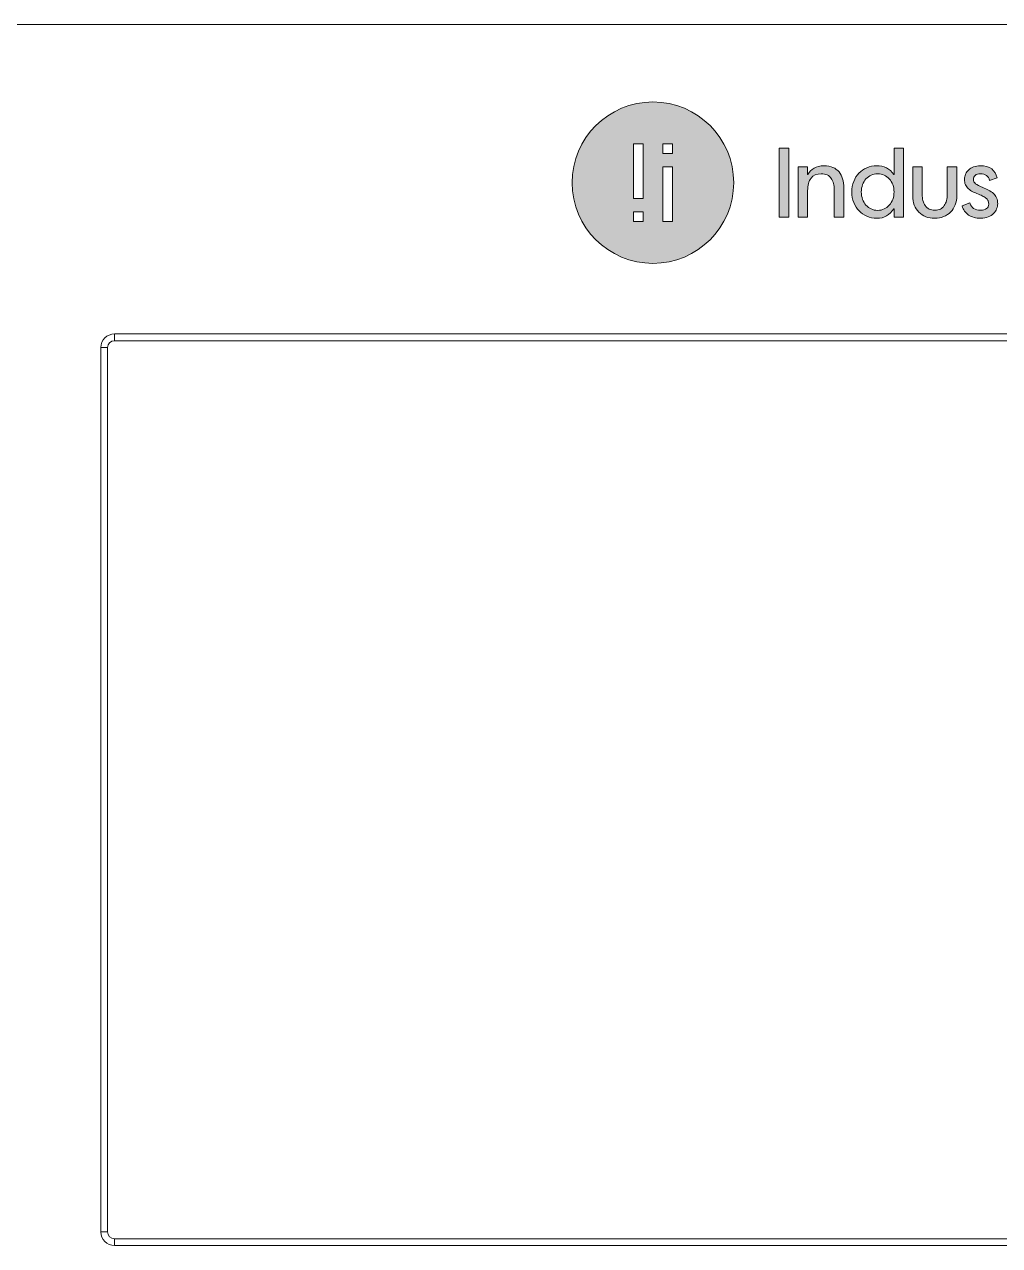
# Model space of a CAD drawing. Header units: millimetres. Extents: x -10 to 46, y -18 to 125.
# Drawn here: x 12.51 to 18.84, y 109.46 to 117.39 of the extents above; entities that cross this region are included whole.
import ezdxf

# ---------------------------------------------------------------- set-up
doc = ezdxf.new("R2010")
doc.units = ezdxf.units.MM
for name, color, linetype in [('4203-16564_0', 7, 'Continuous'), ('ACOT', 7, 'Continuous'), ('Capa 1', 7, 'Continuous')]:
    doc.layers.add(name, color=color, linetype=linetype)

msp = doc.modelspace()

# ---------------------------------------------------------------- hatches: boundary and pattern name
at = {"linetype": 'ByBlock', "lineweight": 18}
h = msp.add_hatch(color=0, dxfattribs=at)
h.dxf.hatch_style = 1
edge = h.paths.add_edge_path()
edge.add_spline(control_points=[(17.5936, 116.2544), (17.5936, 116.2847), (17.5936, 116.309), (17.5936, 116.309), (17.5936, 116.3435), (17.6009, 116.3704), (17.6156, 116.3897)], knot_values=[17, 17, 17, 17, 17.375023, 17.375023, 17.375023, 18.375023, 18.375023, 18.375023, 18.375023], degree=3, periodic=0)
edge.add_spline(control_points=[(17.6156, 116.3897), (17.6304, 116.4091), (17.6524, 116.4187), (17.682, 116.4187)], knot_values=[16, 16, 16, 16, 17, 17, 17, 17], degree=3, periodic=0)
edge.add_spline(control_points=[(17.682, 116.4187), (17.6974, 116.4187), (17.7104, 116.416), (17.7209, 116.4107)], knot_values=[15, 15, 15, 15, 16, 16, 16, 16], degree=3, periodic=0)
edge.add_spline(control_points=[(17.7209, 116.4107), (17.7316, 116.4052), (17.7402, 116.3978), (17.7468, 116.3884)], knot_values=[14, 14, 14, 14, 15, 15, 15, 15], degree=3, periodic=0)
edge.add_spline(control_points=[(17.7468, 116.3884), (17.7535, 116.3791), (17.7583, 116.3682), (17.7615, 116.3557)], knot_values=[13, 13, 13, 13, 14, 14, 14, 14], degree=3, periodic=0)
edge.add_spline(control_points=[(17.7615, 116.3557), (17.7645, 116.3434), (17.7661, 116.3299), (17.7661, 116.3159)], knot_values=[12, 12, 12, 12, 13, 13, 13, 13], degree=3, periodic=0)
edge.add_spline(control_points=[(17.7661, 116.3159), (17.7661, 116.3159), (17.7661, 116.1365), (17.7661, 116.1365), (17.7661, 116.1365), (17.7661, 116.1365), (17.7661, 116.1365)], knot_values=[10.99999, 10.99999, 10.99999, 10.99999, 11.99999, 11.99999, 11.99999, 12, 12, 12, 12], degree=3, periodic=0)
edge.add_spline(control_points=[(17.7661, 116.1365), (17.7661, 116.1365), (17.8278, 116.1365), (17.8278, 116.1365)], knot_values=[10.00001, 10.00001, 10.00001, 10.00001, 10.99999, 10.99999, 10.99999, 10.99999], degree=3, periodic=0)
edge.add_spline(control_points=[(17.8278, 116.1365), (17.8278, 116.1365), (17.8278, 116.3284), (17.8278, 116.3284)], knot_values=[9.00001, 9.00001, 9.00001, 9.00001, 9.99999, 9.99999, 9.99999, 9.99999], degree=3, periodic=0)
edge.add_spline(control_points=[(17.8278, 116.3284), (17.8278, 116.3487), (17.8253, 116.3676), (17.8203, 116.385)], knot_values=[8, 8, 8, 8, 9, 9, 9, 9], degree=3, periodic=0)
edge.add_spline(control_points=[(17.8203, 116.385), (17.8153, 116.4024), (17.8076, 116.4175), (17.7972, 116.4302)], knot_values=[7, 7, 7, 7, 8, 8, 8, 8], degree=3, periodic=0)
edge.add_spline(control_points=[(17.7972, 116.4302), (17.7869, 116.4429), (17.7737, 116.4527), (17.7577, 116.4598)], knot_values=[6, 6, 6, 6, 7, 7, 7, 7], degree=3, periodic=0)
edge.add_spline(control_points=[(17.7577, 116.4598), (17.7416, 116.4668), (17.7228, 116.4705), (17.7013, 116.4705)], knot_values=[5, 5, 5, 5, 6, 6, 6, 6], degree=3, periodic=0)
edge.add_spline(control_points=[(17.7013, 116.4705), (17.6747, 116.4705), (17.6529, 116.4654), (17.6358, 116.4555)], knot_values=[4, 4, 4, 4, 5, 5, 5, 5], degree=3, periodic=0)
edge.add_spline(control_points=[(17.6358, 116.4555), (17.6189, 116.4455), (17.6049, 116.4318), (17.5942, 116.4144)], knot_values=[3, 3, 3, 3, 4, 4, 4, 4], degree=3, periodic=0)
edge.add_spline(control_points=[(17.5922, 116.4144), (17.5922, 116.4144), (17.5922, 116.4636), (17.5922, 116.4636), (17.5922, 116.4636), (17.5922, 116.4636), (17.5922, 116.4636)], knot_values=[0.99999, 0.99999, 0.99999, 0.99999, 1.99998, 1.99998, 1.99998, 1.99999, 1.99999, 1.99999, 1.99999], degree=3, periodic=0)
edge.add_spline(control_points=[(17.5922, 116.4636), (17.5922, 116.4636), (17.5317, 116.4636), (17.5317, 116.4636)], knot_values=[0.00001, 0.00001, 0.00001, 0.00001, 0.99999, 0.99999, 0.99999, 0.99999], degree=3, periodic=0)
edge.add_spline(control_points=[(17.5317, 116.4636), (17.5317, 116.4636), (17.5317, 116.4176), (17.5317, 116.3601)], knot_values=[20.624977, 20.624977, 20.624977, 20.624977, 21, 21, 21, 21], degree=3, periodic=0)
edge.add_spline(control_points=[(17.5317, 116.3601), (17.5317, 116.3026), (17.5317, 116.2336), (17.5317, 116.1876)], knot_values=[20.249985, 20.249985, 20.249985, 20.249985, 20.624977, 20.624977, 20.624977, 20.624977], degree=3, periodic=0)
edge.add_spline(control_points=[(17.5317, 116.1876), (17.5317, 116.1761), (17.5317, 116.166), (17.5317, 116.1579)], knot_values=[20.156237, 20.156237, 20.156237, 20.156237, 20.249985, 20.249985, 20.249985, 20.249985], degree=3, periodic=0)
edge.add_spline(control_points=[(17.5317, 116.1579), (17.5317, 116.1498), (17.5317, 116.1437), (17.5317, 116.1401)], knot_values=[20.062489, 20.062489, 20.062489, 20.062489, 20.156237, 20.156237, 20.156237, 20.156237], degree=3, periodic=0)
edge.add_spline(control_points=[(17.5317, 116.1365), (17.5317, 116.1365), (17.5317, 116.1365), (17.5317, 116.1365), (17.5317, 116.1365), (17.5317, 116.1365), (17.5317, 116.1365)], knot_values=[19.998037, 19.998037, 19.998037, 19.998037, 20.000468, 20.000468, 20.000468, 20.002431, 20.002431, 20.002431, 20.002431], degree=3, periodic=0)
edge.add_spline(control_points=[(17.5344, 116.1365), (17.5369, 116.1365), (17.5411, 116.1365), (17.5461, 116.1365)], knot_values=[19.687496, 19.687496, 19.687496, 19.687496, 19.874992, 19.874992, 19.874992, 19.874992], degree=3, periodic=0)
edge.add_spline(control_points=[(17.5461, 116.1365), (17.5511, 116.1365), (17.5569, 116.1365), (17.5626, 116.1365)], knot_values=[19.5, 19.5, 19.5, 19.5, 19.687496, 19.687496, 19.687496, 19.687496], degree=3, periodic=0)
edge.add_spline(control_points=[(17.5626, 116.1365), (17.5684, 116.1365), (17.5742, 116.1365), (17.5792, 116.1365)], knot_values=[19.312504, 19.312504, 19.312504, 19.312504, 19.5, 19.5, 19.5, 19.5], degree=3, periodic=0)
edge.add_spline(control_points=[(17.5792, 116.1365), (17.5842, 116.1365), (17.5884, 116.1365), (17.5909, 116.1365)], knot_values=[19.125007, 19.125007, 19.125007, 19.125007, 19.312504, 19.312504, 19.312504, 19.312504], degree=3, periodic=0)
edge.add_spline(control_points=[(17.5935, 116.1365), (17.5935, 116.1365), (17.5936, 116.1365), (17.5936, 116.1365), (17.5936, 116.1365), (17.5936, 116.1365), (17.5936, 116.1365)], knot_values=[18.999033, 18.999033, 18.999033, 18.999033, 19.003926, 19.003926, 19.003926, 19.004893, 19.004893, 19.004893, 19.004893], degree=3, periodic=0)
edge.add_spline(control_points=[(17.5936, 116.1384), (17.5936, 116.1403), (17.5936, 116.1435), (17.5936, 116.1478)], knot_values=[18.843763, 18.843763, 18.843763, 18.843763, 18.937511, 18.937511, 18.937511, 18.937511], degree=3, periodic=0)
edge.add_spline(control_points=[(17.5936, 116.1478), (17.5936, 116.152), (17.5936, 116.1573), (17.5936, 116.1634)], knot_values=[18.750015, 18.750015, 18.750015, 18.750015, 18.843763, 18.843763, 18.843763, 18.843763], degree=3, periodic=0)
edge.add_spline(control_points=[(17.5936, 116.1634), (17.5936, 116.1877), (17.5936, 116.2241), (17.5936, 116.2544)], knot_values=[18.375023, 18.375023, 18.375023, 18.375023, 18.750015, 18.750015, 18.750015, 18.750015], degree=3, periodic=0)
h = msp.add_hatch(color=0, dxfattribs=at)
h.dxf.hatch_style = 1
edge = h.paths.add_edge_path()
edge.add_spline(control_points=[(18.6111, 116.3825), (18.6111, 116.3688), (18.6133, 116.3571), (18.6178, 116.3474)], knot_values=[11, 11, 11, 11, 12, 12, 12, 12], degree=3, periodic=0)
edge.add_spline(control_points=[(18.6178, 116.3474), (18.6226, 116.3376), (18.6288, 116.329), (18.637, 116.3215)], knot_values=[10, 10, 10, 10, 11, 11, 11, 11], degree=3, periodic=0)
edge.add_spline(control_points=[(18.637, 116.3215), (18.6451, 116.3139), (18.6548, 116.3074), (18.6659, 116.3018)], knot_values=[9, 9, 9, 9, 10, 10, 10, 10], degree=3, periodic=0)
edge.add_spline(control_points=[(18.6659, 116.3018), (18.6771, 116.2963), (18.6892, 116.291), (18.702, 116.286)], knot_values=[8, 8, 8, 8, 9, 9, 9, 9], degree=3, periodic=0)
edge.add_spline(control_points=[(18.702, 116.286), (18.7145, 116.281), (18.7252, 116.2763), (18.7337, 116.2715)], knot_values=[7, 7, 7, 7, 8, 8, 8, 8], degree=3, periodic=0)
edge.add_spline(control_points=[(18.7337, 116.2715), (18.7426, 116.2671), (18.7495, 116.2623), (18.7546, 116.2576)], knot_values=[6, 6, 6, 6, 7, 7, 7, 7], degree=3, periodic=0)
edge.add_spline(control_points=[(18.7546, 116.2576), (18.7598, 116.2528), (18.7637, 116.2476), (18.7658, 116.2417)], knot_values=[5, 5, 5, 5, 6, 6, 6, 6], degree=3, periodic=0)
edge.add_spline(control_points=[(18.7658, 116.2417), (18.7682, 116.2359), (18.7694, 116.2293), (18.7694, 116.2218)], knot_values=[4, 4, 4, 4, 5, 5, 5, 5], degree=3, periodic=0)
edge.add_spline(control_points=[(18.7694, 116.2218), (18.7694, 116.2089), (18.7644, 116.199), (18.7546, 116.1922)], knot_values=[3, 3, 3, 3, 4, 4, 4, 4], degree=3, periodic=0)
edge.add_spline(control_points=[(18.7546, 116.1922), (18.745, 116.1854), (18.7327, 116.1818), (18.7176, 116.1813)], knot_values=[2, 2, 2, 2, 3, 3, 3, 3], degree=3, periodic=0)
edge.add_spline(control_points=[(18.7176, 116.1813), (18.6973, 116.1813), (18.6817, 116.1854), (18.6709, 116.1934)], knot_values=[1, 1, 1, 1, 2, 2, 2, 2], degree=3, periodic=0)
edge.add_spline(control_points=[(18.6709, 116.1934), (18.6601, 116.2015), (18.6517, 116.2133), (18.6459, 116.2287)], knot_values=[0, 0, 0, 0, 1, 1, 1, 1], degree=3, periodic=0)
edge.add_spline(control_points=[(18.6459, 116.2287), (18.6459, 116.2287), (18.5967, 116.2093), (18.5967, 116.2093)], knot_values=[34.00001, 34.00001, 34.00001, 34.00001, 34.99999, 34.99999, 34.99999, 34.99999], degree=3, periodic=0)
edge.add_spline(control_points=[(18.5967, 116.2093), (18.603, 116.1844), (18.6169, 116.1649), (18.6382, 116.1507)], knot_values=[33, 33, 33, 33, 34, 34, 34, 34], degree=3, periodic=0)
edge.add_spline(control_points=[(18.6382, 116.1507), (18.6596, 116.1366), (18.6857, 116.1296), (18.7163, 116.1296)], knot_values=[32, 32, 32, 32, 33, 33, 33, 33], degree=3, periodic=0)
edge.add_spline(control_points=[(18.7163, 116.1296), (18.7351, 116.1296), (18.7513, 116.1325), (18.7653, 116.1383)], knot_values=[31, 31, 31, 31, 32, 32, 32, 32], degree=3, periodic=0)
edge.add_spline(control_points=[(18.7653, 116.1383), (18.7792, 116.1441), (18.7907, 116.1516), (18.7998, 116.1607)], knot_values=[30, 30, 30, 30, 31, 31, 31, 31], degree=3, periodic=0)
edge.add_spline(control_points=[(18.7998, 116.1607), (18.809, 116.1699), (18.8159, 116.1801), (18.8204, 116.1912)], knot_values=[29, 29, 29, 29, 30, 30, 30, 30], degree=3, periodic=0)
edge.add_spline(control_points=[(18.8204, 116.1912), (18.8249, 116.2025), (18.8273, 116.2135), (18.8273, 116.2243)], knot_values=[28, 28, 28, 28, 29, 29, 29, 29], degree=3, periodic=0)
edge.add_spline(control_points=[(18.8273, 116.2243), (18.8273, 116.2393), (18.8247, 116.252), (18.8198, 116.2626)], knot_values=[27, 27, 27, 27, 28, 28, 28, 28], degree=3, periodic=0)
edge.add_spline(control_points=[(18.8198, 116.2626), (18.8148, 116.2733), (18.808, 116.2826), (18.7992, 116.2907)], knot_values=[26, 26, 26, 26, 27, 27, 27, 27], degree=3, periodic=0)
edge.add_spline(control_points=[(18.7992, 116.2907), (18.7904, 116.2988), (18.7803, 116.3058), (18.7684, 116.3119)], knot_values=[25, 25, 25, 25, 26, 26, 26, 26], degree=3, periodic=0)
edge.add_spline(control_points=[(18.7684, 116.3119), (18.7565, 116.3178), (18.7438, 116.3238), (18.7301, 116.3296)], knot_values=[24, 24, 24, 24, 25, 25, 25, 25], degree=3, periodic=0)
edge.add_spline(control_points=[(18.7301, 116.3296), (18.7089, 116.3386), (18.6935, 116.3467), (18.6839, 116.3536)], knot_values=[23, 23, 23, 23, 24, 24, 24, 24], degree=3, periodic=0)
edge.add_spline(control_points=[(18.6839, 116.3536), (18.6744, 116.3605), (18.6695, 116.3703), (18.6695, 116.3831)], knot_values=[22, 22, 22, 22, 23, 23, 23, 23], degree=3, periodic=0)
edge.add_spline(control_points=[(18.6695, 116.3831), (18.6695, 116.3927), (18.6734, 116.401), (18.6812, 116.4081)], knot_values=[21, 21, 21, 21, 22, 22, 22, 22], degree=3, periodic=0)
edge.add_spline(control_points=[(18.6812, 116.4081), (18.6888, 116.4152), (18.7, 116.4186), (18.7145, 116.4186)], knot_values=[20, 20, 20, 20, 21, 21, 21, 21], degree=3, periodic=0)
edge.add_spline(control_points=[(18.7145, 116.4186), (18.747, 116.4186), (18.7668, 116.4042), (18.7743, 116.375)], knot_values=[19, 19, 19, 19, 20, 20, 20, 20], degree=3, periodic=0)
edge.add_spline(control_points=[(18.7743, 116.375), (18.7743, 116.375), (18.8229, 116.3918), (18.8229, 116.3918)], knot_values=[18.00001, 18.00001, 18.00001, 18.00001, 19, 19, 19, 19], degree=3, periodic=0)
edge.add_spline(control_points=[(18.8229, 116.3918), (18.8183, 116.4168), (18.8067, 116.4361), (18.788, 116.4497)], knot_values=[17, 17, 17, 17, 18, 18, 18, 18], degree=3, periodic=0)
edge.add_spline(control_points=[(18.788, 116.4497), (18.7694, 116.4636), (18.7444, 116.4704), (18.7133, 116.4704)], knot_values=[16, 16, 16, 16, 17, 17, 17, 17], degree=3, periodic=0)
edge.add_spline(control_points=[(18.7133, 116.4704), (18.6975, 116.4704), (18.6833, 116.4679), (18.6709, 116.4633)], knot_values=[15, 15, 15, 15, 16, 16, 16, 16], degree=3, periodic=0)
edge.add_spline(control_points=[(18.6709, 116.4633), (18.6584, 116.4585), (18.6477, 116.4521), (18.6388, 116.4443)], knot_values=[14, 14, 14, 14, 15, 15, 15, 15], degree=3, periodic=0)
edge.add_spline(control_points=[(18.6388, 116.4443), (18.6299, 116.4363), (18.623, 116.427), (18.6182, 116.4161)], knot_values=[13, 13, 13, 13, 14, 14, 14, 14], degree=3, periodic=0)
edge.add_spline(control_points=[(18.6182, 116.4161), (18.6135, 116.4054), (18.6111, 116.3942), (18.6111, 116.3825)], knot_values=[12, 12, 12, 12, 13, 13, 13, 13], degree=3, periodic=0)
edge = h.paths.add_edge_path()
edge.add_spline(control_points=[(18.5002, 116.4636), (18.5002, 116.4636), (18.5002, 116.2841), (18.5002, 116.2841)], knot_values=[10.00001, 10.00001, 10.00001, 10.00001, 10.99999, 10.99999, 10.99999, 10.99999], degree=3, periodic=0)
edge.add_spline(control_points=[(18.5002, 116.2841), (18.5002, 116.27), (18.4986, 116.2566), (18.4953, 116.2443)], knot_values=[9, 9, 9, 9, 10, 10, 10, 10], degree=3, periodic=0)
edge.add_spline(control_points=[(18.4953, 116.2443), (18.4919, 116.2317), (18.487, 116.2209), (18.4803, 116.2116)], knot_values=[8, 8, 8, 8, 9, 9, 9, 9], degree=3, periodic=0)
edge.add_spline(control_points=[(18.4803, 116.2116), (18.4736, 116.2021), (18.4653, 116.1947), (18.4551, 116.1894)], knot_values=[7, 7, 7, 7, 8, 8, 8, 8], degree=3, periodic=0)
edge.add_spline(control_points=[(18.4551, 116.1894), (18.4449, 116.1841), (18.4327, 116.1813), (18.4186, 116.1813)], knot_values=[6, 6, 6, 6, 7, 7, 7, 7], degree=3, periodic=0)
edge.add_spline(control_points=[(18.4186, 116.1813), (18.4046, 116.1813), (18.3923, 116.1841), (18.3821, 116.1894)], knot_values=[5, 5, 5, 5, 6, 6, 6, 6], degree=3, periodic=0)
edge.add_spline(control_points=[(18.3821, 116.1894), (18.372, 116.1947), (18.3635, 116.2021), (18.357, 116.2116)], knot_values=[4, 4, 4, 4, 5, 5, 5, 5], degree=3, periodic=0)
edge.add_spline(control_points=[(18.357, 116.2116), (18.3503, 116.2209), (18.3453, 116.2317), (18.342, 116.2443)], knot_values=[3, 3, 3, 3, 4, 4, 4, 4], degree=3, periodic=0)
edge.add_spline(control_points=[(18.342, 116.2443), (18.3386, 116.2566), (18.3371, 116.27), (18.3371, 116.2841)], knot_values=[2, 2, 2, 2, 3, 3, 3, 3], degree=3, periodic=0)
edge.add_spline(control_points=[(18.3371, 116.2841), (18.3371, 116.2841), (18.3371, 116.4636), (18.3371, 116.4636), (18.3371, 116.4636), (18.3371, 116.4636), (18.3371, 116.4636)], knot_values=[0.99999, 0.99999, 0.99999, 0.99999, 1.99999, 1.99999, 1.99999, 2, 2, 2, 2], degree=3, periodic=0)
edge.add_spline(control_points=[(18.3371, 116.4636), (18.3371, 116.4636), (18.2753, 116.4636), (18.2753, 116.4636)], knot_values=[0.00001, 0.00001, 0.00001, 0.00001, 0.99999, 0.99999, 0.99999, 0.99999], degree=3, periodic=0)
edge.add_spline(control_points=[(18.2753, 116.4636), (18.2753, 116.4636), (18.2753, 116.2747), (18.2753, 116.2747)], knot_values=[21.00001, 21.00001, 21.00001, 21.00001, 21.99999, 21.99999, 21.99999, 21.99999], degree=3, periodic=0)
edge.add_spline(control_points=[(18.2753, 116.2747), (18.2753, 116.2526), (18.2789, 116.2329), (18.2858, 116.2152)], knot_values=[20, 20, 20, 20, 21, 21, 21, 21], degree=3, periodic=0)
edge.add_spline(control_points=[(18.2858, 116.2152), (18.293, 116.1975), (18.3028, 116.1823), (18.3155, 116.1694)], knot_values=[19, 19, 19, 19, 20, 20, 20, 20], degree=3, periodic=0)
edge.add_spline(control_points=[(18.3155, 116.1694), (18.3281, 116.1566), (18.3433, 116.1468), (18.3607, 116.1399)], knot_values=[18, 18, 18, 18, 19, 19, 19, 19], degree=3, periodic=0)
edge.add_spline(control_points=[(18.3607, 116.1399), (18.3782, 116.1331), (18.3972, 116.1296), (18.418, 116.1296)], knot_values=[17, 17, 17, 17, 18, 18, 18, 18], degree=3, periodic=0)
edge.add_spline(control_points=[(18.418, 116.1296), (18.4392, 116.1296), (18.4585, 116.1331), (18.4759, 116.1402)], knot_values=[16, 16, 16, 16, 17, 17, 17, 17], degree=3, periodic=0)
edge.add_spline(control_points=[(18.4759, 116.1402), (18.4934, 116.1473), (18.5085, 116.1573), (18.5215, 116.1701)], knot_values=[15, 15, 15, 15, 16, 16, 16, 16], degree=3, periodic=0)
edge.add_spline(control_points=[(18.5215, 116.1701), (18.5343, 116.1829), (18.5443, 116.1983), (18.5513, 116.2161)], knot_values=[14, 14, 14, 14, 15, 15, 15, 15], degree=3, periodic=0)
edge.add_spline(control_points=[(18.5513, 116.2161), (18.5584, 116.234), (18.5619, 116.254), (18.5619, 116.276)], knot_values=[13, 13, 13, 13, 14, 14, 14, 14], degree=3, periodic=0)
edge.add_spline(control_points=[(18.5619, 116.276), (18.5619, 116.276), (18.5619, 116.4636), (18.5619, 116.4636), (18.5619, 116.4636), (18.5619, 116.4636), (18.5619, 116.4636)], knot_values=[11.99999, 11.99999, 11.99999, 11.99999, 12.99999, 12.99999, 12.99999, 13, 13, 13, 13], degree=3, periodic=0)
edge.add_spline(control_points=[(18.5619, 116.4636), (18.5619, 116.4636), (18.5002, 116.4636), (18.5002, 116.4636)], knot_values=[11.00001, 11.00001, 11.00001, 11.00001, 11.99999, 11.99999, 11.99999, 11.99999], degree=3, periodic=0)
at = {"layer": 'ACOT', "linetype": 'ByBlock', "lineweight": 18}
h = msp.add_hatch(color=0, dxfattribs=at)
h.dxf.hatch_style = 1
edge = h.paths.add_edge_path()
edge.add_spline(control_points=[(16.5893, 116.885), (16.2998, 116.885), (16.0652, 116.6503), (16.0652, 116.3607), (16.0652, 116.0713), (16.2998, 115.8366), (16.5893, 115.8366), (16.8789, 115.8366), (17.1135, 116.0713), (17.1135, 116.3607), (17.1135, 116.6503), (16.8789, 116.885), (16.5893, 116.885)], knot_values=[0, 0, 0, 0, 1, 1, 1, 2, 2, 2, 3, 3, 3, 4, 4, 4, 4], degree=3, periodic=0)
h.paths.add_polyline_path([(16.7163, 116.5493), (16.6528, 116.5493), (16.6528, 116.6127), (16.7163, 116.6127)], flags=16)
h.paths.add_polyline_path([(16.7163, 116.1087), (16.6528, 116.1087), (16.6528, 116.4636), (16.7163, 116.4636)], flags=16)
h.paths.add_polyline_path([(16.526, 116.258), (16.4626, 116.258), (16.4626, 116.6127), (16.526, 116.6127)], flags=16)
h.paths.add_polyline_path([(16.526, 116.1087), (16.4626, 116.1087), (16.4626, 116.1723), (16.526, 116.1723)], flags=16)
h = msp.add_hatch(color=0, dxfattribs=at)
h.dxf.hatch_style = 1
h.paths.add_polyline_path([(17.4715, 116.5851), (17.408, 116.5851), (17.408, 116.1366), (17.4715, 116.1366)])
h = msp.add_hatch(color=0, dxfattribs=at)
h.dxf.hatch_style = 1
edge = h.paths.add_edge_path()
edge.add_spline(control_points=[(18.2161, 116.1365), (18.2161, 116.1365), (18.2161, 116.5851), (18.2161, 116.5851)], knot_values=[16, 16, 16, 16, 17, 17, 17, 17], degree=3, periodic=0)
edge.add_spline(control_points=[(18.2161, 116.5851), (18.2161, 116.5851), (18.1543, 116.5851), (18.1543, 116.5851)], knot_values=[15.00001, 15.00001, 15.00001, 15.00001, 16, 16, 16, 16], degree=3, periodic=0)
edge.add_spline(control_points=[(18.1543, 116.5851), (18.1543, 116.5851), (18.1543, 116.4431), (18.1543, 116.418)], knot_values=[14.088223, 14.088223, 14.088223, 14.088223, 14.99999, 14.99999, 14.99999, 14.99999], degree=3, periodic=0)
edge.add_spline(control_points=[(18.1543, 116.418), (18.1543, 116.4156), (18.1543, 116.4142), (18.1543, 116.4142)], knot_values=[14.00001, 14.00001, 14.00001, 14.00001, 14.088223, 14.088223, 14.088223, 14.088223], degree=3, periodic=0)
edge.add_line((18.1543, 116.4142), (18.1524, 116.4142))
edge.add_spline(control_points=[(18.1524, 116.4142), (18.1404, 116.4331), (18.1248, 116.4471), (18.1054, 116.4564)], knot_values=[12, 12, 12, 12, 13, 13, 13, 13], degree=3, periodic=0)
edge.add_spline(control_points=[(18.1054, 116.4564), (18.0861, 116.4658), (18.0648, 116.4704), (18.0416, 116.4704)], knot_values=[11, 11, 11, 11, 12, 12, 12, 12], degree=3, periodic=0)
edge.add_spline(control_points=[(18.0416, 116.4704), (18.0187, 116.4704), (17.9974, 116.4661), (17.9776, 116.4577)], knot_values=[10, 10, 10, 10, 11, 11, 11, 11], degree=3, periodic=0)
edge.add_spline(control_points=[(17.9776, 116.4577), (17.958, 116.4492), (17.9409, 116.4374), (17.9266, 116.4224)], knot_values=[9, 9, 9, 9, 10, 10, 10, 10], degree=3, periodic=0)
edge.add_spline(control_points=[(17.9266, 116.4224), (17.9122, 116.4075), (17.9009, 116.3897), (17.8926, 116.3689)], knot_values=[8, 8, 8, 8, 9, 9, 9, 9], degree=3, periodic=0)
edge.add_spline(control_points=[(17.8926, 116.3689), (17.8843, 116.3481), (17.8802, 116.3252), (17.8802, 116.3002)], knot_values=[7, 7, 7, 7, 8, 8, 8, 8], degree=3, periodic=0)
edge.add_spline(control_points=[(17.8802, 116.3002), (17.8802, 116.2754), (17.8843, 116.2524), (17.8926, 116.2316)], knot_values=[6, 6, 6, 6, 7, 7, 7, 7], degree=3, periodic=0)
edge.add_spline(control_points=[(17.8926, 116.2316), (17.9009, 116.2105), (17.9123, 116.1924), (17.9269, 116.1776)], knot_values=[5, 5, 5, 5, 6, 6, 6, 6], degree=3, periodic=0)
edge.add_spline(control_points=[(17.9269, 116.1776), (17.9414, 116.1626), (17.9585, 116.1508), (17.9782, 116.1423)], knot_values=[4, 4, 4, 4, 5, 5, 5, 5], degree=3, periodic=0)
edge.add_spline(control_points=[(17.9782, 116.1423), (17.998, 116.1338), (18.0193, 116.1296), (18.0422, 116.1296)], knot_values=[3, 3, 3, 3, 4, 4, 4, 4], degree=3, periodic=0)
edge.add_spline(control_points=[(18.0422, 116.1296), (18.0672, 116.1296), (18.0885, 116.1347), (18.1063, 116.1451)], knot_values=[2, 2, 2, 2, 3, 3, 3, 3], degree=3, periodic=0)
edge.add_spline(control_points=[(18.1063, 116.1451), (18.1242, 116.1555), (18.1397, 116.1711), (18.1532, 116.1918)], knot_values=[1, 1, 1, 1, 2, 2, 2, 2], degree=3, periodic=0)
edge.add_line((18.1532, 116.1918), (18.1549, 116.1918))
edge.add_line((18.1549, 116.1918), (18.1549, 116.1646))
edge.add_spline(control_points=[(18.1549, 116.1768), (18.1549, 116.1604), (18.1549, 116.1365), (18.1549, 116.1365)], knot_values=[18.000018, 18.000018, 18.000018, 18.000018, 18.65736, 18.65736, 18.65736, 18.65736], degree=3, periodic=0)
edge.add_spline(control_points=[(18.1549, 116.1365), (18.1549, 116.1365), (18.2161, 116.1365), (18.2161, 116.1365)], knot_values=[17, 17, 17, 17, 17.999982, 17.999982, 17.999982, 17.999982], degree=3, periodic=0)
edge = h.paths.add_edge_path(flags=16)
edge.add_spline(control_points=[(18.1463, 116.348), (18.1516, 116.3336), (18.1543, 116.3177), (18.1543, 116.3002), (18.1543, 116.2828), (18.1516, 116.267), (18.1463, 116.2524)], knot_values=[3, 3, 3, 3, 4, 4, 4, 5, 5, 5, 5], degree=3, periodic=0)
edge.add_spline(control_points=[(18.1463, 116.2524), (18.1408, 116.2377), (18.1333, 116.2252), (18.1237, 116.2146)], knot_values=[2, 2, 2, 2, 3, 3, 3, 3], degree=3, periodic=0)
edge.add_spline(control_points=[(18.1237, 116.2146), (18.1143, 116.204), (18.103, 116.1957), (18.0901, 116.1898)], knot_values=[1, 1, 1, 1, 2, 2, 2, 2], degree=3, periodic=0)
edge.add_spline(control_points=[(18.0901, 116.1898), (18.0772, 116.1837), (18.0632, 116.1807), (18.0478, 116.1807)], knot_values=[0, 0, 0, 0, 1, 1, 1, 1], degree=3, periodic=0)
edge.add_spline(control_points=[(18.0478, 116.1807), (18.0327, 116.1807), (18.0188, 116.1837), (18.0057, 116.1898)], knot_values=[15, 15, 15, 15, 16, 16, 16, 16], degree=3, periodic=0)
edge.add_spline(control_points=[(18.0057, 116.1898), (17.9926, 116.1957), (17.9814, 116.204), (17.9721, 116.2146)], knot_values=[14, 14, 14, 14, 15, 15, 15, 15], degree=3, periodic=0)
edge.add_spline(control_points=[(17.9721, 116.2146), (17.9627, 116.2252), (17.9553, 116.2377), (17.9499, 116.2524)], knot_values=[13, 13, 13, 13, 14, 14, 14, 14], degree=3, periodic=0)
edge.add_spline(control_points=[(17.9499, 116.2524), (17.9446, 116.267), (17.9419, 116.2828), (17.9419, 116.3002), (17.9419, 116.3177), (17.9446, 116.3336), (17.9499, 116.348)], knot_values=[11, 11, 11, 11, 12, 12, 12, 13, 13, 13, 13], degree=3, periodic=0)
edge.add_spline(control_points=[(17.9499, 116.348), (17.9553, 116.3623), (17.9627, 116.3748), (17.9721, 116.3853)], knot_values=[10, 10, 10, 10, 11, 11, 11, 11], degree=3, periodic=0)
edge.add_spline(control_points=[(17.9721, 116.3853), (17.9814, 116.396), (17.9926, 116.4041), (18.0057, 116.4099)], knot_values=[9, 9, 9, 9, 10, 10, 10, 10], degree=3, periodic=0)
edge.add_spline(control_points=[(18.0057, 116.4099), (18.0188, 116.4159), (18.0327, 116.4186), (18.0478, 116.4186)], knot_values=[8, 8, 8, 8, 9, 9, 9, 9], degree=3, periodic=0)
edge.add_spline(control_points=[(18.0478, 116.4186), (18.0632, 116.4186), (18.0772, 116.4159), (18.0901, 116.4099)], knot_values=[7, 7, 7, 7, 8, 8, 8, 8], degree=3, periodic=0)
edge.add_spline(control_points=[(18.0901, 116.4099), (18.103, 116.4041), (18.1143, 116.396), (18.1237, 116.3853)], knot_values=[6, 6, 6, 6, 7, 7, 7, 7], degree=3, periodic=0)
edge.add_spline(control_points=[(18.1237, 116.3853), (18.1333, 116.3748), (18.1408, 116.3623), (18.1463, 116.348)], knot_values=[5, 5, 5, 5, 6, 6, 6, 6], degree=3, periodic=0)

# ---------------------------------------------------------------- linework, layer by layer
at = {"layer": '4203-16564_0', "color": 0, "linetype": 'ByBlock', "lineweight": 18}
for p, q in [((24.7125, 117.3883), (11.0836, 117.3883)), ((13.0937, 115.3341), (13.0937, 115.3782)), ((22.7245, 115.3782), (13.0937, 115.3782)), ((22.7245, 115.3341), (13.0937, 115.3341)), ((13.0054, 115.2899), (13.0054, 109.5468)), ((13.0495, 115.2899), (13.0054, 115.2899)), ((13.0495, 115.2899), (13.0495, 109.5468)), ((13.0495, 109.5468), (13.0054, 109.5468)), ((13.0937, 109.5026), (13.0937, 109.4584)), ((13.0937, 109.5026), (22.7245, 109.5026)), ((13.0937, 109.4584), (22.7245, 109.4584))]:
    msp.add_line(p, q, dxfattribs=at)
for centre, radius, start, end in [((13.0937, 115.2899), 0.0884, 90, 180), ((13.0937, 115.2899), 0.0442, 90, 180), ((13.0937, 109.5468), 0.0884, 180, 270), ((13.0937, 109.5468), 0.0442, 180, 270)]:
    msp.add_arc(centre, radius, start, end, dxfattribs=at)
at = {"layer": 'ACOT', "color": 0, "linetype": 'ByBlock', "lineweight": 18}
for p, q in [((18.1543, 116.4142), (18.1524, 116.4142)), ((18.1543, 116.4142), (18.1543, 116.4216)), ((18.1549, 116.1918), (18.1532, 116.1918)), ((18.1549, 116.1918), (18.1549, 116.1646))]:
    msp.add_line(p, q, dxfattribs=at)
at = {"layer": 'Capa 1', "color": 0, "linetype": 'ByBlock', "lineweight": 18}
for points in [[(16.526, 116.258), (16.4626, 116.258), (16.4626, 116.6127), (16.526, 116.6127), (16.526, 116.258)], [(16.7163, 116.5493), (16.6528, 116.5493), (16.6528, 116.6127), (16.7163, 116.6127), (16.7163, 116.5493)], [(17.408, 116.5851), (17.4715, 116.5851), (17.4715, 116.1366), (17.408, 116.1366), (17.408, 116.5851)], [(16.7163, 116.1087), (16.6528, 116.1087), (16.6528, 116.4636), (16.7163, 116.4636), (16.7163, 116.1087)], [(16.526, 116.1087), (16.4626, 116.1087), (16.4626, 116.1723), (16.526, 116.1723), (16.526, 116.1087)]]:
    msp.add_lwpolyline(points, dxfattribs=at)
for points, knots in [([(16.5893, 116.885), (16.2998, 116.885), (16.0652, 116.6503), (16.0652, 116.3607), (16.0652, 116.0713), (16.2998, 115.8366), (16.5893, 115.8366), (16.8789, 115.8366), (17.1135, 116.0713), (17.1135, 116.3607), (17.1135, 116.6503), (16.8789, 116.885), (16.5893, 116.885)], [0, 0, 0, 0, 1, 1, 1, 2, 2, 2, 3, 3, 3, 4, 4, 4, 4]), ([(17.5317, 116.4636), (17.5317, 116.4636), (17.5922, 116.4636), (17.5922, 116.4636), (17.5922, 116.4636), (17.5922, 116.4144), (17.5922, 116.4144), (17.5922, 116.4144), (17.5942, 116.4144), (17.5942, 116.4144), (17.6049, 116.4318), (17.6189, 116.4455), (17.6358, 116.4555), (17.6529, 116.4654), (17.6747, 116.4705), (17.7013, 116.4705), (17.7228, 116.4705), (17.7416, 116.4668), (17.7577, 116.4598), (17.7737, 116.4527), (17.7869, 116.4429), (17.7972, 116.4302), (17.8076, 116.4175), (17.8153, 116.4024), (17.8203, 116.385), (17.8253, 116.3676), (17.8278, 116.3487), (17.8278, 116.3284), (17.8278, 116.3284), (17.8278, 116.1365), (17.8278, 116.1365), (17.8278, 116.1365), (17.7661, 116.1365), (17.7661, 116.1365), (17.7661, 116.1365), (17.7661, 116.3159), (17.7661, 116.3159), (17.7661, 116.3299), (17.7645, 116.3434), (17.7615, 116.3557), (17.7583, 116.3682), (17.7535, 116.3791), (17.7468, 116.3884), (17.7402, 116.3978), (17.7316, 116.4052), (17.7209, 116.4107), (17.7104, 116.416), (17.6974, 116.4187), (17.682, 116.4187), (17.6524, 116.4187), (17.6304, 116.4091), (17.6156, 116.3897), (17.6009, 116.3704), (17.5936, 116.3435), (17.5936, 116.309), (17.5936, 116.309), (17.5936, 116.1365), (17.5936, 116.1365), (17.5936, 116.1365), (17.5317, 116.1365), (17.5317, 116.1365), (17.5317, 116.1365), (17.5317, 116.4636), (17.5317, 116.4636)], [0, 0, 0, 0, 1, 1, 1, 2, 2, 2, 3, 3, 3, 4, 4, 4, 5, 5, 5, 6, 6, 6, 7, 7, 7, 8, 8, 8, 9, 9, 9, 10, 10, 10, 11, 11, 11, 12, 12, 12, 13, 13, 13, 14, 14, 14, 15, 15, 15, 16, 16, 16, 17, 17, 17, 18, 18, 18, 19, 19, 19, 20, 20, 20, 21, 21, 21, 21]), ([(17.9776, 116.4577), (17.9974, 116.4661), (18.0187, 116.4704), (18.0416, 116.4704), (18.0648, 116.4704), (18.0861, 116.4658), (18.1054, 116.4564)], [10, 10, 10, 10, 11, 11, 11, 12, 12, 12, 12]), ([(18.0901, 116.4099), (18.0772, 116.4159), (18.0632, 116.4186), (18.0478, 116.4186), (18.0327, 116.4186), (18.0188, 116.4159), (18.0057, 116.4099)], [7, 7, 7, 7, 8, 8, 8, 9, 9, 9, 9]), ([(18.2753, 116.4636), (18.2753, 116.4636), (18.3371, 116.4636), (18.3371, 116.4636), (18.3371, 116.4636), (18.3371, 116.2841), (18.3371, 116.2841), (18.3371, 116.27), (18.3386, 116.2566), (18.342, 116.2443), (18.3453, 116.2317), (18.3503, 116.2209), (18.357, 116.2116), (18.3635, 116.2021), (18.372, 116.1947), (18.3821, 116.1894), (18.3923, 116.1841), (18.4046, 116.1813), (18.4186, 116.1813), (18.4327, 116.1813), (18.4449, 116.1841), (18.4551, 116.1894), (18.4653, 116.1947), (18.4736, 116.2021), (18.4803, 116.2116), (18.487, 116.2209), (18.4919, 116.2317), (18.4953, 116.2443), (18.4986, 116.2566), (18.5002, 116.27), (18.5002, 116.2841), (18.5002, 116.2841), (18.5002, 116.4636), (18.5002, 116.4636), (18.5002, 116.4636), (18.5619, 116.4636), (18.5619, 116.4636), (18.5619, 116.4636), (18.5619, 116.276), (18.5619, 116.276), (18.5619, 116.254), (18.5584, 116.234), (18.5513, 116.2161), (18.5443, 116.1983), (18.5343, 116.1829), (18.5215, 116.1701), (18.5085, 116.1573), (18.4934, 116.1473), (18.4759, 116.1402), (18.4585, 116.1331), (18.4392, 116.1296), (18.418, 116.1296), (18.3972, 116.1296), (18.3782, 116.1331), (18.3607, 116.1399), (18.3433, 116.1468), (18.3281, 116.1566), (18.3155, 116.1694), (18.3028, 116.1823), (18.293, 116.1975), (18.2858, 116.2152), (18.2789, 116.2329), (18.2753, 116.2526), (18.2753, 116.2747), (18.2753, 116.2747), (18.2753, 116.4636), (18.2753, 116.4636)], [0, 0, 0, 0, 1, 1, 1, 2, 2, 2, 3, 3, 3, 4, 4, 4, 5, 5, 5, 6, 6, 6, 7, 7, 7, 8, 8, 8, 9, 9, 9, 10, 10, 10, 11, 11, 11, 12, 12, 12, 13, 13, 13, 14, 14, 14, 15, 15, 15, 16, 16, 16, 17, 17, 17, 18, 18, 18, 19, 19, 19, 20, 20, 20, 21, 21, 21, 22, 22, 22, 22]), ([(18.6459, 116.2287), (18.6517, 116.2133), (18.6601, 116.2015), (18.6709, 116.1934), (18.6817, 116.1854), (18.6973, 116.1813), (18.7176, 116.1813), (18.7327, 116.1818), (18.745, 116.1854), (18.7546, 116.1922), (18.7644, 116.199), (18.7694, 116.2089), (18.7694, 116.2218), (18.7694, 116.2293), (18.7682, 116.2359), (18.7658, 116.2417), (18.7637, 116.2476), (18.7598, 116.2528), (18.7546, 116.2576), (18.7495, 116.2623), (18.7426, 116.2671), (18.7337, 116.2715), (18.7252, 116.2763), (18.7145, 116.281), (18.702, 116.286), (18.6892, 116.291), (18.6771, 116.2963), (18.6659, 116.3018), (18.6548, 116.3074), (18.6451, 116.3139), (18.637, 116.3215), (18.6288, 116.329), (18.6226, 116.3376), (18.6178, 116.3474), (18.6133, 116.3571), (18.6111, 116.3688), (18.6111, 116.3825), (18.6111, 116.3942), (18.6135, 116.4054), (18.6182, 116.4161), (18.623, 116.427), (18.6299, 116.4363), (18.6388, 116.4443), (18.6477, 116.4521), (18.6584, 116.4585), (18.6709, 116.4633), (18.6833, 116.4679), (18.6975, 116.4704), (18.7133, 116.4704), (18.7444, 116.4704), (18.7694, 116.4636), (18.788, 116.4497), (18.8067, 116.4361), (18.8183, 116.4168), (18.8229, 116.3918), (18.8229, 116.3918), (18.7743, 116.375), (18.7743, 116.375), (18.7668, 116.4042), (18.747, 116.4186), (18.7145, 116.4186), (18.7, 116.4186), (18.6888, 116.4152), (18.6812, 116.4081), (18.6734, 116.401), (18.6695, 116.3927), (18.6695, 116.3831), (18.6695, 116.3703), (18.6744, 116.3605), (18.6839, 116.3536), (18.6935, 116.3467), (18.7089, 116.3386), (18.7301, 116.3296), (18.7438, 116.3238), (18.7565, 116.3178), (18.7684, 116.3119), (18.7803, 116.3058), (18.7904, 116.2988), (18.7992, 116.2907), (18.808, 116.2826), (18.8148, 116.2733), (18.8198, 116.2626), (18.8247, 116.252), (18.8273, 116.2393), (18.8273, 116.2243), (18.8273, 116.2135), (18.8249, 116.2025), (18.8204, 116.1912), (18.8159, 116.1801), (18.809, 116.1699), (18.7998, 116.1607), (18.7907, 116.1516), (18.7792, 116.1441), (18.7653, 116.1383), (18.7513, 116.1325), (18.7351, 116.1296), (18.7163, 116.1296), (18.6857, 116.1296), (18.6596, 116.1366), (18.6382, 116.1507), (18.6169, 116.1649), (18.603, 116.1844), (18.5967, 116.2093), (18.5967, 116.2093), (18.6459, 116.2287), (18.6459, 116.2287)], [0, 0, 0, 0, 1, 1, 1, 2, 2, 2, 3, 3, 3, 4, 4, 4, 5, 5, 5, 6, 6, 6, 7, 7, 7, 8, 8, 8, 9, 9, 9, 10, 10, 10, 11, 11, 11, 12, 12, 12, 13, 13, 13, 14, 14, 14, 15, 15, 15, 16, 16, 16, 17, 17, 17, 18, 18, 18, 19, 19, 19, 20, 20, 20, 21, 21, 21, 22, 22, 22, 23, 23, 23, 24, 24, 24, 25, 25, 25, 26, 26, 26, 27, 27, 27, 28, 28, 28, 29, 29, 29, 30, 30, 30, 31, 31, 31, 32, 32, 32, 33, 33, 33, 34, 34, 34, 35, 35, 35, 35]), ([(17.8926, 116.2316), (17.8843, 116.2524), (17.8802, 116.2754), (17.8802, 116.3002), (17.8802, 116.3252), (17.8843, 116.3481), (17.8926, 116.3689)], [6, 6, 6, 6, 7, 7, 7, 8, 8, 8, 8]), ([(17.9499, 116.348), (17.9446, 116.3336), (17.9419, 116.3177), (17.9419, 116.3002), (17.9419, 116.2828), (17.9446, 116.267), (17.9499, 116.2524)], [11, 11, 11, 11, 12, 12, 12, 13, 13, 13, 13]), ([(18.1463, 116.2524), (18.1516, 116.267), (18.1543, 116.2828), (18.1543, 116.3002), (18.1543, 116.3177), (18.1516, 116.3336), (18.1463, 116.348)], [3, 3, 3, 3, 4, 4, 4, 5, 5, 5, 5]), ([(18.1063, 116.1451), (18.0885, 116.1347), (18.0672, 116.1296), (18.0422, 116.1296), (18.0193, 116.1296), (17.998, 116.1338), (17.9782, 116.1423)], [2, 2, 2, 2, 3, 3, 3, 4, 4, 4, 4])]:
    msp.add_open_spline(points, degree=3, knots=knots, dxfattribs=at)
for points in [[(18.1543, 116.4142), (18.1543, 116.4142), (18.1543, 116.5851), (18.1543, 116.5851)], [(18.1543, 116.5851), (18.1543, 116.5851), (18.2161, 116.5851), (18.2161, 116.5851)], [(18.2161, 116.5851), (18.2161, 116.5851), (18.2161, 116.1365), (18.2161, 116.1365)], [(17.8926, 116.3689), (17.9009, 116.3897), (17.9122, 116.4075), (17.9266, 116.4224)], [(17.9266, 116.4224), (17.9409, 116.4374), (17.958, 116.4492), (17.9776, 116.4577)], [(18.1054, 116.4564), (18.1248, 116.4471), (18.1404, 116.4331), (18.1524, 116.4142)], [(18.1524, 116.4142), (18.1524, 116.4142), (18.1543, 116.4142), (18.1543, 116.4142)], [(17.9721, 116.3853), (17.9627, 116.3748), (17.9553, 116.3623), (17.9499, 116.348)], [(18.0057, 116.4099), (17.9926, 116.4041), (17.9814, 116.396), (17.9721, 116.3853)], [(18.1237, 116.3853), (18.1143, 116.396), (18.103, 116.4041), (18.0901, 116.4099)], [(18.1463, 116.348), (18.1408, 116.3623), (18.1333, 116.3748), (18.1237, 116.3853)], [(17.9269, 116.1776), (17.9123, 116.1924), (17.9009, 116.2105), (17.8926, 116.2316)], [(17.9782, 116.1423), (17.9585, 116.1508), (17.9414, 116.1626), (17.9269, 116.1776)], [(17.9499, 116.2524), (17.9553, 116.2377), (17.9627, 116.2252), (17.9721, 116.2146)], [(17.9721, 116.2146), (17.9814, 116.204), (17.9926, 116.1957), (18.0057, 116.1898)], [(18.0057, 116.1898), (18.0188, 116.1837), (18.0327, 116.1807), (18.0478, 116.1807)], [(18.0478, 116.1807), (18.0632, 116.1807), (18.0772, 116.1837), (18.0901, 116.1898)], [(18.0901, 116.1898), (18.103, 116.1957), (18.1143, 116.204), (18.1237, 116.2146)], [(18.1532, 116.1918), (18.1397, 116.1711), (18.1242, 116.1555), (18.1063, 116.1451)], [(18.1237, 116.2146), (18.1333, 116.2252), (18.1408, 116.2377), (18.1463, 116.2524)], [(18.1549, 116.1918), (18.1549, 116.1918), (18.1532, 116.1918), (18.1532, 116.1918)], [(18.1549, 116.1365), (18.1549, 116.1365), (18.1549, 116.1918), (18.1549, 116.1918)], [(18.2161, 116.1365), (18.2161, 116.1365), (18.1549, 116.1365), (18.1549, 116.1365)]]:
    msp.add_open_spline(points, degree=3, dxfattribs=at)

doc.saveas('drawing.dxf')
